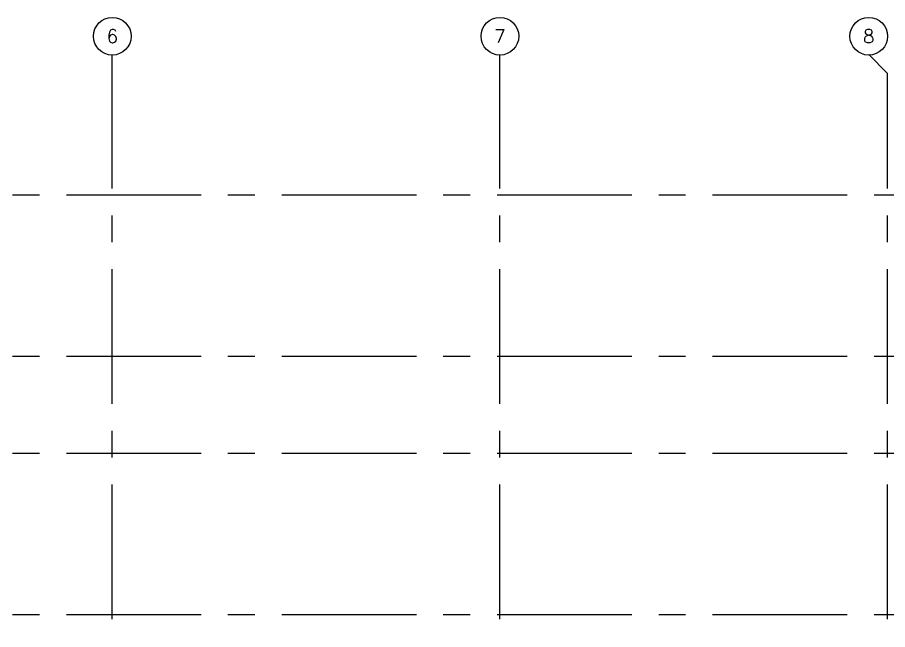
# Model space of a CAD drawing. Extents: x 417866029 to 417866302, y 43498040 to 43498122.
# Drawn here: x 417866056.57 to 417866072.73, y 43498107.63 to 43498119 of the extents above; entities that cross this region are included whole.
import ezdxf
from ezdxf.enums import TextEntityAlignment as Align

# ---------------------------------------------------------------- set-up
doc = ezdxf.new("R2010")
doc.units = 0
doc.header["$MEASUREMENT"] = 0
doc.linetypes.add('CENTERX2', pattern=[4, 2.5, -0.5, 0.5, -0.5])
for name, color, linetype in [('AX', 9, 'CONTINUOUS'), ('AX-CR', 7, 'CONTINUOUS'), ('AX-TXT', 2, 'CONTINUOUS'), ('AXES', 11, 'CENTERX2')]:
    doc.layers.add(name, color=color, linetype=linetype)
doc.styles.add('ROMANS', font='ROMANS.shx', dxfattribs={"width": 0.6})

# ---------------------------------------------------------------- blocks, each defined once
blk = doc.blocks.new('AXU')
at = {"layer": 'AX-CR'}
blk.add_circle((0, 350), 350, dxfattribs=at)
at = {"layer": 'AX-TXT', "style": 'ROMANS'}
blk.add_attdef('AX', text='', height=250, dxfattribs=at).set_placement((0, 350), align=Align.MIDDLE)

msp = doc.modelspace()

# ---------------------------------------------------------------- linework, layer by layer
at = {"layer": 'AXES'}
for p, q in [((417866072.734, 43498117.959), (417866072.384, 43498118.309)), ((417866058.334, 43498039.822), (417866058.334, 43498118.3)), ((417866065.534, 43498039.822), (417866065.534, 43498118.3)), ((417866072.734, 43498039.822), (417866072.734, 43498117.959)), ((417866029.482, 43498115.706), (417866098.574, 43498115.706)), ((417866029.482, 43498112.706), (417866111.081, 43498112.706)), ((417866029.482, 43498110.906), (417866098.574, 43498110.906)), ((417866029.482, 43498107.906), (417866098.574, 43498107.906))]:
    msp.add_line(p, q, dxfattribs=at)

# ---------------------------------------------------------------- block references
at = {"layer": 'AX', "xscale": 0.0009999871253967285, "yscale": 0.001000002026557922, "zscale": 0.001}
for p, values in [((417866058.334, 43498118.3), {'AX': '6'}), ((417866065.534, 43498118.3), {'AX': '7'}), ((417866072.384, 43498118.3), {'AX': '8'})]:
    msp.add_blockref('AXU', p, dxfattribs=at).add_auto_attribs(values)

doc.saveas('drawing.dxf')
